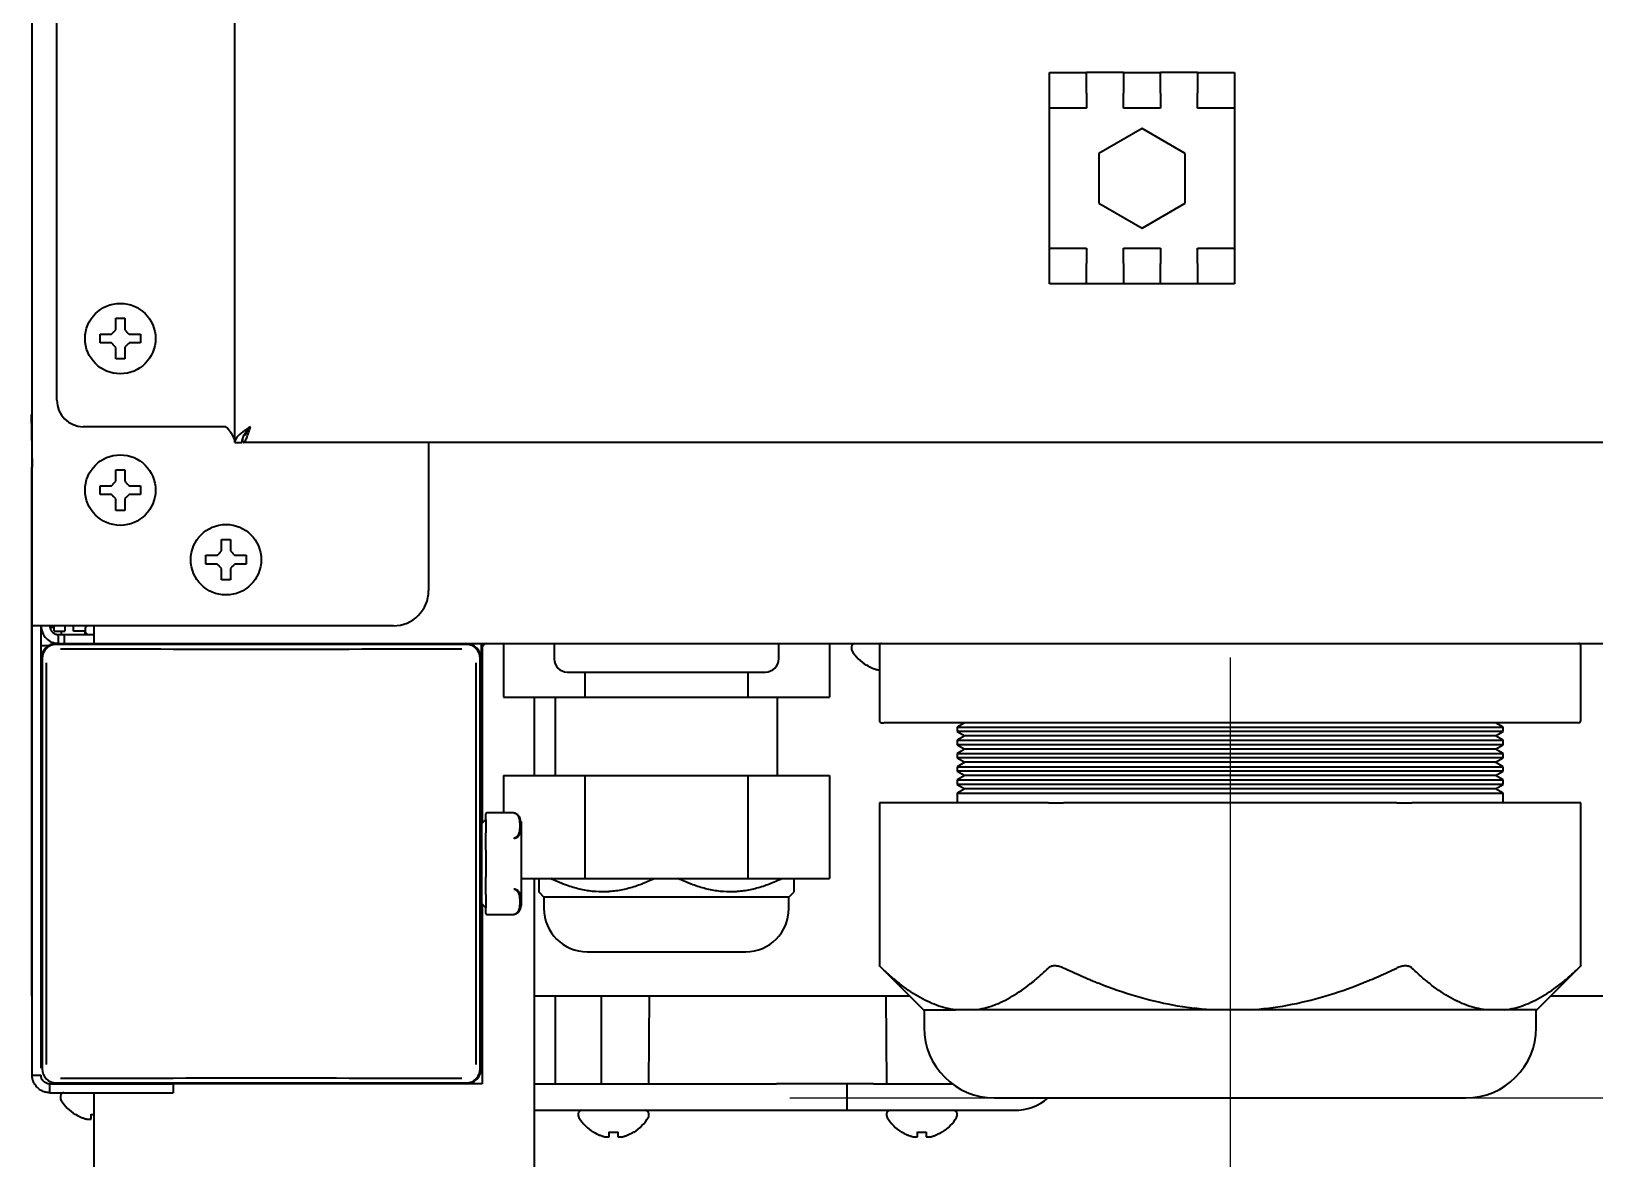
# Model space of a CAD drawing. Header units: inches. Extents: x 885 to 6823, y 710 to 5493.
# Drawn here: x 6171.7 to 6349.1, y 2296.4 to 2424.3 of the extents above; entities that cross this region are included whole.
import ezdxf

# ---------------------------------------------------------------- set-up
doc = ezdxf.new("R2010")
doc.units = ezdxf.units.IN
doc.layers.add('1', color=7, linetype='Continuous', true_color=0xffffff)

# ---------------------------------------------------------------- blocks, each defined once
blk = doc.blocks.new('A$C29D5572B')
at = {"color": 1}
for p, q in [((0, 50), (0, -50)), ((-50, 0), (50, 0))]:
    blk.add_line(p, q, dxfattribs=at)
blk = doc.blocks.new('A$C0F8E2EAE')
blk.add_blockref('A$C29D5572B', (0, 0))

msp = doc.modelspace()

# ---------------------------------------------------------------- linework, layer by layer
at = {"layer": '1', "color": 7, "linetype": 'Continuous', "lineweight": 35}
for p, q in [((6171.76, 2356.86), (6171.76, 4008.38)), ((6171.76, 2356.86), (6171.76, 4008.38)), ((6194.76, 2377.66), (6194.76, 2695.45)), ((6174.56, 2382.46), (6174.56, 2691.16)), ((6287.26, 2415.6), (6287.26, 2419.66)), ((6287.26, 2419.66), (6291.46, 2419.66)), ((6295.66, 2419.66), (6291.46, 2419.66)), ((6291.46, 2417.32), (6291.46, 2419.66)), ((6295.66, 2419.66), (6299.86, 2419.66)), ((6295.66, 2419.66), (6295.66, 2417.32)), ((6304.06, 2419.66), (6299.86, 2419.66)), ((6299.86, 2417.32), (6299.86, 2419.66)), ((6304.06, 2419.66), (6308.26, 2419.66)), ((6304.06, 2419.66), (6304.06, 2417.32)), ((6308.26, 2419.66), (6308.26, 2415.6)), ((6291.46, 2417.32), (6291.46, 2415.6)), ((6295.66, 2415.6), (6295.66, 2417.32)), ((6299.86, 2417.32), (6299.86, 2415.6)), ((6304.06, 2415.6), (6304.06, 2417.32)), ((6287.26, 2414.16), (6287.26, 2415.6)), ((6291.46, 2415.6), (6287.26, 2415.6)), ((6287.26, 2401.16), (6287.26, 2414.16)), ((6299.86, 2415.6), (6295.66, 2415.6)), ((6308.26, 2415.6), (6304.06, 2415.6)), ((6308.26, 2415.6), (6308.26, 2414.16)), ((6308.26, 2414.16), (6308.26, 2401.16)), ((6297.76, 2413.31), (6292.87, 2410.48)), ((6302.65, 2410.48), (6297.76, 2413.31)), ((6292.87, 2410.48), (6292.87, 2404.83)), ((6302.65, 2404.83), (6302.65, 2410.48)), ((6292.87, 2404.83), (6297.76, 2402.01)), ((6297.76, 2402.01), (6302.65, 2404.83)), ((6287.26, 2399.71), (6287.26, 2401.16)), ((6308.26, 2401.16), (6308.26, 2399.71)), ((6287.26, 2395.66), (6287.26, 2399.71)), ((6287.26, 2399.71), (6291.46, 2399.71)), ((6291.46, 2399.71), (6291.46, 2397.99)), ((6291.46, 2395.66), (6291.46, 2397.99)), ((6295.66, 2397.99), (6295.66, 2399.71)), ((6295.66, 2399.71), (6299.86, 2399.71)), ((6295.66, 2397.99), (6295.66, 2395.66)), ((6299.86, 2399.71), (6299.86, 2397.99)), ((6299.86, 2395.66), (6299.86, 2397.99)), ((6304.06, 2399.71), (6308.26, 2399.71)), ((6304.06, 2397.99), (6304.06, 2399.71)), ((6304.06, 2397.99), (6304.06, 2395.66)), ((6308.26, 2399.71), (6308.26, 2395.66)), ((6291.46, 2395.66), (6287.26, 2395.66)), ((6295.66, 2395.66), (6291.46, 2395.66)), ((6299.86, 2395.66), (6295.66, 2395.66)), ((6304.06, 2395.66), (6299.86, 2395.66)), ((6308.26, 2395.66), (6304.06, 2395.66)), ((6179.46, 2389.46), (6179.46, 2389.96)), ((6179.46, 2388.96), (6179.46, 2389.46)), ((6184.06, 2389.96), (6184.06, 2389.46)), ((6184.06, 2389.46), (6184.06, 2388.96)), ((6171.76, 2380.86), (6171.65, 2380.86)), ((6171.65, 2380.86), (6171.76, 2374.86)), ((6193.76, 2379.46), (6177.56, 2379.46)), ((6194.76, 2377.66), (6195.56, 2377.66)), ((6195.66, 2377.66), (6195.66, 2378.16)), ((6797.86, 2377.66), (6195.66, 2377.66)), ((6216.76, 2377.66), (6216.76, 2360.86)), ((6216.76, 2377.66), (6216.76, 2360.86)), ((6171.72, 2374.86), (6171.76, 2374.86)), ((6171.72, 2372.86), (6171.72, 2374.86)), ((6171.72, 2316.86), (6171.72, 2372.86)), ((6179.46, 2372.26), (6179.46, 2372.76)), ((6179.46, 2371.76), (6179.46, 2372.26)), ((6184.06, 2372.76), (6184.06, 2372.26)), ((6184.06, 2372.26), (6184.06, 2371.76)), ((6191.46, 2364.36), (6191.46, 2364.86)), ((6191.46, 2363.86), (6191.46, 2364.36)), ((6196.06, 2364.86), (6196.06, 2364.36)), ((6196.06, 2364.36), (6196.06, 2363.86)), ((6173.76, 2356.86), (6171.76, 2356.86)), ((6171.76, 2305.86), (6171.76, 2356.86)), ((6173.76, 2356.86), (6171.76, 2356.86)), ((6171.76, 2305.86), (6171.76, 2356.86)), ((6172.76, 2306.66), (6172.76, 2356.86)), ((6172.76, 2306.66), (6172.76, 2356.86)), ((6172.76, 2356.69), (6172.79, 2356.69)), ((6212.76, 2356.86), (6173.76, 2356.86)), ((6212.76, 2356.86), (6173.76, 2356.86)), ((6173.84, 2356.69), (6174.26, 2356.69)), ((6174.26, 2356.24), (6174.26, 2356.86)), ((6174.26, 2356.24), (6175.46, 2356.24)), ((6174.76, 2355.86), (6175.42, 2355.86)), ((6174.76, 2354.86), (6174.76, 2355.86)), ((6175.06, 2356.24), (6175.06, 2355.86)), ((6175.42, 2355.86), (6178.76, 2355.86)), ((6175.42, 2354.86), (6175.42, 2355.86)), ((6175.46, 2356.86), (6175.46, 2356.24)), ((6176.46, 2356.24), (6176.46, 2356.86)), ((6177.76, 2356.24), (6176.46, 2356.24)), ((6177.76, 2356.46), (6177.76, 2356.26)), ((6177.76, 2355.86), (6177.76, 2356.24)), ((6178.76, 2356.86), (6178.76, 2354.86)), ((6172.76, 2354.62), (6173.67, 2354.62)), ((6221.03, 2354.73), (6174.48, 2354.73)), ((6174.56, 2354.86), (6174.76, 2354.86)), ((6174.76, 2354.86), (6175.42, 2354.86)), ((6175.42, 2354.86), (6178.76, 2354.86)), ((6178.76, 2354.86), (6814.76, 2354.86)), ((6222.76, 2353.06), (6222.76, 2354.86)), ((6222.86, 2354.36), (6222.86, 2334.45)), ((6225.26, 2354.86), (6225.26, 2348.76)), ((6231.01, 2354.86), (6231.01, 2353.11)), ((6256.51, 2353.11), (6256.51, 2354.86)), ((6262.26, 2354.86), (6262.26, 2348.76)), ((6264.76, 2354.46), (6264.76, 2354.26)), ((6267.94, 2354.61), (6267.94, 2346.11)), ((6347.57, 2346.11), (6347.57, 2354.61)), ((6172.76, 2306.66), (6172.76, 2353.06)), ((6172.88, 2353.13), (6172.88, 2306.58)), ((6222.63, 2306.58), (6222.63, 2353.13)), ((6222.76, 2353.06), (6222.76, 2306.66)), ((6266.46, 2352.38), (6266.46, 2352.41)), ((6267.76, 2351.86), (6267.94, 2351.84)), ((6232.51, 2351.61), (6255.01, 2351.61)), ((6234.51, 2351.61), (6234.51, 2348.76)), ((6253.01, 2351.61), (6253.01, 2348.76)), ((6225.26, 2348.76), (6234.51, 2348.76)), ((6228.76, 2348.75), (6228.76, 2339.85)), ((6231.13, 2348.76), (6231.13, 2339.86)), ((6234.51, 2348.76), (6253.01, 2348.76)), ((6253.01, 2348.76), (6262.26, 2348.76)), ((6256.38, 2339.86), (6256.38, 2348.76)), ((6268.19, 2345.86), (6268.43, 2345.86)), ((6287.33, 2345.86), (6268.43, 2345.86)), ((6277.62, 2345.86), (6276.76, 2345.36)), ((6276.76, 2345.36), (6307.76, 2345.36)), ((6276.76, 2345.36), (6276.76, 2344.86)), ((6338.76, 2344.86), (6276.76, 2344.86)), ((6276.76, 2344.86), (6277.62, 2344.36)), ((6288.85, 2345.86), (6287.33, 2345.86)), ((6326.67, 2345.86), (6288.85, 2345.86)), ((6307.76, 2345.36), (6338.76, 2345.36)), ((6328.18, 2345.86), (6326.67, 2345.86)), ((6347.09, 2345.86), (6328.18, 2345.86)), ((6338.76, 2345.36), (6337.89, 2345.86)), ((6337.89, 2344.36), (6338.76, 2344.86)), ((6338.76, 2344.86), (6338.76, 2345.36)), ((6347.32, 2345.86), (6347.09, 2345.86)), ((6277.62, 2344.36), (6276.76, 2343.86)), ((6276.76, 2343.86), (6307.76, 2343.86)), ((6276.76, 2343.86), (6276.76, 2343.36)), ((6338.76, 2343.36), (6276.76, 2343.36)), ((6276.76, 2343.36), (6277.62, 2342.86)), ((6337.89, 2344.36), (6277.62, 2344.36)), ((6307.76, 2343.86), (6338.76, 2343.86)), ((6338.76, 2343.86), (6337.89, 2344.36)), ((6337.89, 2342.86), (6338.76, 2343.36)), ((6338.76, 2343.36), (6338.76, 2343.86)), ((6277.62, 2342.86), (6276.76, 2342.36)), ((6276.76, 2342.36), (6307.76, 2342.36)), ((6276.76, 2342.36), (6276.76, 2341.86)), ((6338.76, 2341.86), (6276.76, 2341.86)), ((6276.76, 2341.86), (6277.62, 2341.36)), ((6277.62, 2341.36), (6276.76, 2340.86)), ((6337.89, 2342.86), (6277.62, 2342.86)), ((6337.89, 2341.36), (6277.62, 2341.36)), ((6307.76, 2342.36), (6338.76, 2342.36)), ((6338.76, 2342.36), (6337.89, 2342.86)), ((6337.89, 2341.36), (6338.76, 2341.86)), ((6338.76, 2340.86), (6337.89, 2341.36)), ((6338.76, 2341.86), (6338.76, 2342.36)), ((6225.26, 2339.86), (6225.26, 2335.61)), ((6225.26, 2339.86), (6234.51, 2339.86)), ((6234.51, 2339.86), (6234.51, 2328.16)), ((6234.51, 2339.86), (6253.01, 2339.86)), ((6253.01, 2339.86), (6253.01, 2328.16)), ((6253.01, 2339.86), (6262.26, 2339.86)), ((6262.26, 2339.86), (6262.26, 2328.16)), ((6276.76, 2340.86), (6307.76, 2340.86)), ((6276.76, 2340.86), (6276.76, 2340.36)), ((6338.76, 2340.36), (6276.76, 2340.36)), ((6276.76, 2340.36), (6277.62, 2339.86)), ((6277.62, 2339.86), (6276.76, 2339.36)), ((6337.89, 2339.86), (6277.62, 2339.86)), ((6307.76, 2340.86), (6338.76, 2340.86)), ((6337.89, 2339.86), (6338.76, 2340.36)), ((6338.76, 2339.36), (6337.89, 2339.86)), ((6338.76, 2340.36), (6338.76, 2340.86)), ((6276.76, 2339.36), (6307.76, 2339.36)), ((6276.76, 2339.36), (6276.76, 2338.86)), ((6338.76, 2338.86), (6276.76, 2338.86)), ((6276.76, 2338.86), (6277.62, 2338.36)), ((6277.62, 2338.36), (6276.76, 2337.86)), ((6276.76, 2337.86), (6307.76, 2337.86)), ((6276.76, 2337.86), (6276.76, 2336.76)), ((6337.89, 2338.36), (6277.62, 2338.36)), ((6307.76, 2339.36), (6338.76, 2339.36)), ((6307.76, 2337.86), (6338.76, 2337.86)), ((6337.89, 2338.36), (6338.76, 2338.86)), ((6338.76, 2337.86), (6337.89, 2338.36)), ((6338.76, 2338.86), (6338.76, 2339.36)), ((6338.76, 2336.76), (6338.76, 2337.86)), ((6268.21, 2336.76), (6267.94, 2336.76)), ((6267.94, 2336.76), (6267.94, 2318.25)), ((6287.12, 2336.76), (6268.21, 2336.76)), ((6287.12, 2336.76), (6288.85, 2336.76)), ((6326.67, 2336.76), (6288.85, 2336.76)), ((6326.67, 2336.76), (6328.4, 2336.76)), ((6347.31, 2336.76), (6328.4, 2336.76)), ((6347.57, 2336.76), (6347.31, 2336.76)), ((6347.57, 2318.25), (6347.57, 2336.76)), ((6222.76, 2334.36), (6223.26, 2334.86)), ((6223.26, 2334.86), (6223.26, 2335.51)), ((6223.26, 2334.86), (6223.26, 2334.5)), ((6223.26, 2334.5), (6223.26, 2333.34)), ((6226.42, 2335.61), (6223.36, 2335.61)), ((6226.6, 2335.57), (6226.45, 2335.61)), ((6227.26, 2334.63), (6227.26, 2325.08)), ((6223.26, 2332.68), (6223.26, 2333.34)), ((6223.26, 2331.37), (6223.26, 2332.68)), ((6223.26, 2331.37), (6223.26, 2330.21)), ((6223.26, 2330.21), (6223.26, 2329.5)), ((6223.26, 2329.5), (6223.26, 2328.34)), ((6223.26, 2327.03), (6223.26, 2328.34)), ((6223.26, 2326.37), (6223.26, 2327.03)), ((6227.26, 2328.16), (6234.51, 2328.16)), ((6228.76, 2328.15), (6228.76, 2224.36)), ((6234.51, 2328.16), (6253.01, 2328.16)), ((6253.01, 2328.16), (6262.26, 2328.16)), ((6223.26, 2324.86), (6222.76, 2325.36)), ((6222.86, 2325.26), (6222.86, 2304.86)), ((6223.26, 2326.37), (6223.26, 2325.21)), ((6223.26, 2325.21), (6223.26, 2324.86)), ((6229.26, 2326.66), (6229.86, 2326.06)), ((6257.66, 2326.06), (6229.86, 2326.06)), ((6229.86, 2326.06), (6229.86, 2324.76)), ((6257.66, 2326.06), (6258.26, 2326.66)), ((6257.66, 2324.76), (6257.66, 2326.06)), ((6223.26, 2324.2), (6223.26, 2324.86)), ((6223.36, 2324.1), (6226.42, 2324.1)), ((6234.76, 2319.86), (6252.76, 2319.86)), ((6267.94, 2318.26), (6272.94, 2313.26)), ((6342.57, 2313.26), (6347.57, 2318.26)), ((6171.72, 2314.86), (6171.72, 2316.86)), ((6171.76, 2314.86), (6171.72, 2314.86)), ((6222.76, 2314.86), (6222.86, 2314.86)), ((6228.76, 2314.86), (6271.34, 2314.86)), ((6231.13, 2314.86), (6231.13, 2304.86)), ((6236.38, 2304.86), (6236.38, 2314.86)), ((6241.76, 2304.86), (6241.85, 2314.86)), ((6268.67, 2314.86), (6268.76, 2304.86)), ((6344.18, 2314.86), (6469.62, 2314.86)), ((6272.94, 2313.26), (6276.59, 2313.26)), ((6273.01, 2313.26), (6273.01, 2311.26)), ((6277.66, 2313.26), (6276.59, 2313.26)), ((6278.74, 2313.26), (6277.66, 2313.26)), ((6305.61, 2313.26), (6278.74, 2313.26)), ((6307.76, 2313.26), (6305.61, 2313.26)), ((6309.91, 2313.26), (6307.76, 2313.26)), ((6336.78, 2313.26), (6309.91, 2313.26)), ((6337.85, 2313.26), (6336.78, 2313.26)), ((6338.93, 2313.26), (6337.85, 2313.26)), ((6342.57, 2313.26), (6338.93, 2313.26)), ((6342.51, 2311.26), (6342.51, 2313.26)), ((6171.76, 2305.86), (6172.76, 2305.86)), ((6171.76, 2305.86), (6172.76, 2305.86)), ((6173.76, 2303.86), (6173.76, 2304.86)), ((6173.76, 2304.86), (6187.61, 2304.86)), ((6173.76, 2303.86), (6173.76, 2304.86)), ((6173.76, 2304.86), (6187.61, 2304.86)), ((6174.48, 2304.98), (6221.03, 2304.98)), ((6220.96, 2304.86), (6174.56, 2304.86)), ((6177.2, 2304.86), (6177.2, 2304.86)), ((6187.76, 2304.86), (6187.61, 2304.86)), ((6187.76, 2304.86), (6187.61, 2304.86)), ((6187.76, 2304.86), (6187.76, 2303.86)), ((6187.76, 2304.86), (6187.76, 2303.86)), ((6222.86, 2304.86), (6220.96, 2304.86)), ((6228.76, 2304.86), (6256.26, 2304.86)), ((6264.26, 2304.86), (6256.26, 2304.86)), ((6267.26, 2304.86), (6264.26, 2304.86)), ((6264.26, 2304.86), (6264.26, 2301.86)), ((6267.26, 2304.86), (6276.21, 2304.86)), ((6173.76, 2303.86), (6187.61, 2303.86)), ((6173.76, 2303.86), (6187.61, 2303.86)), ((6174.96, 2303.46), (6174.96, 2303.26)), ((6178.76, 2303.86), (6178.76, 2224.36)), ((6187.61, 2303.86), (6187.76, 2303.86)), ((6187.61, 2303.86), (6187.76, 2303.86)), ((6281.01, 2303.26), (6307.76, 2303.26)), ((6307.76, 2303.26), (6334.51, 2303.26)), ((6176.66, 2301.38), (6176.66, 2301.41)), ((6228.76, 2301.86), (6256.26, 2301.86)), ((6233.76, 2301.46), (6233.76, 2301.26)), ((6241.76, 2301.26), (6241.76, 2301.46)), ((6256.26, 2301.86), (6264.26, 2301.86)), ((6264.26, 2301.86), (6267.26, 2301.86)), ((6267.26, 2301.86), (6283.26, 2301.86)), ((6268.76, 2301.46), (6268.76, 2301.26)), ((6276.76, 2301.26), (6276.76, 2301.46)), ((6235.46, 2299.38), (6235.46, 2299.41)), ((6240.06, 2299.41), (6240.06, 2299.38)), ((6270.46, 2299.38), (6270.46, 2299.41)), ((6275.06, 2299.41), (6275.06, 2299.38))]:
    msp.add_line(p, q, dxfattribs=at)
for centre in [(6181.76, 2389.46), (6181.76, 2372.26), (6193.76, 2364.36)]:
    msp.add_circle(centre, 4, dxfattribs=at)
for centre, radius, start, end in [((6177.56, 2382.46), 3, 180, 270), ((6212.76, 2360.86), 4, 270, 0), ((6212.76, 2360.86), 4, 270, 0), ((6178.16, 2356.46), 0.4, 149.6988, 180), ((6178.16, 2356.26), 0.4, 180, 270), ((6181.96, 2354.24), 4.8, 146.9189, 149.6988), ((6174.56, 2353.06), 1.8, 90, 180), ((6220.96, 2353.06), 1.8, 0, 90), ((6223.36, 2354.36), 0.5, 90, 180), ((6265.16, 2354.46), 0.4, 90, 180), ((6265.16, 2354.26), 0.4, 180, 210.3012), ((6268.96, 2356.48), 4.8, 210.3012, 238.6273), ((6268.19, 2354.61), 0.25, 90, 180), ((6347.32, 2354.61), 0.25, 0, 90), ((6232.51, 2353.11), 1.5, 180, 270), ((6255.01, 2353.11), 1.5, 270, 0), ((6268.19, 2346.11), 0.25, 180, 270), ((6347.32, 2346.11), 0.25, 270, 0), ((6223.36, 2335.51), 0.1, 90, 180), ((6226.42, 2335.51), 0.1, 79.3614, 90), ((6223.36, 2324.2), 0.1, 180, 270), ((6226.42, 2324.2), 0.1, 270, 280.6386), ((6226.26, 2325.08), 1, 280.7805, 0), ((6234.76, 2324.76), 4.9, 180, 270), ((6252.76, 2324.76), 4.9, 270, 0), ((6281.01, 2311.26), 8, 180, 270), ((6334.51, 2311.26), 8, 270, 0), ((6220.96, 2306.66), 1.8, 270, 0), ((6174.56, 2306.66), 1.8, 247.043, 270), ((6175.36, 2303.46), 0.4, 90, 180), ((6175.36, 2303.26), 0.4, 180, 210.3012), ((6179.16, 2305.48), 4.8, 210.3012, 238.6273), ((6283.26, 2307.86), 6, 270, 309.9459), ((6234.16, 2301.46), 0.4, 90, 180), ((6234.16, 2301.26), 0.4, 180, 210.3012), ((6237.96, 2303.48), 4.8, 210.3012, 238.6273), ((6237.56, 2303.48), 4.8, 301.3727, 329.6988), ((6241.36, 2301.46), 0.4, 0, 90), ((6241.36, 2301.26), 0.4, 329.6988, 0), ((6269.16, 2301.46), 0.4, 90, 180), ((6269.16, 2301.26), 0.4, 180, 210.3012), ((6272.96, 2303.48), 4.8, 210.3012, 238.6273), ((6272.56, 2303.48), 4.8, 301.3727, 329.6988), ((6276.36, 2301.46), 0.4, 0, 90), ((6276.36, 2301.26), 0.4, 329.6988, 0)]:
    msp.add_arc(centre, radius, start, end, dxfattribs=at)
for centre, major_axis, ratio, start_param, end_param in [((6174.48, 2353.13), (-1.13, 1.13), 0.999695, 5.497939, 7.068431), ((6197.76, 2357.6), (-193.8, 0), 0.017452, 1.452938, 1.688654), ((6221.03, 2353.13), (1.13, 1.13), 0.999695, 5.497939, 7.068431), ((6170.01, 2329.86), (0, 193.8), 0.017452, 4.594531, 4.830247), ((6225.5, 2329.86), (0, -193.8), 0.017452, 4.594531, 4.830247), ((6174.48, 2306.58), (-1.13, -1.13), 0.999695, 5.497939, 7.068431), ((6221.03, 2306.58), (1.13, -1.13), 0.999695, 5.497939, 7.068431), ((6197.76, 2302.11), (193.8, 0), 0.017452, 1.452938, 1.688654)]:
    msp.add_ellipse(centre, major_axis=major_axis, ratio=ratio, start_param=start_param, end_param=end_param, dxfattribs=at)
for points in [[(6181.26, 2391.76), (6181.42, 2391.76), (6181.76, 2391.76), (6182.09, 2391.76), (6182.26, 2391.76)], [(6181.26, 2390.46), (6181.26, 2390.51), (6181.26, 2390.62), (6181.26, 2390.78), (6181.26, 2390.94), (6181.26, 2391.09), (6181.26, 2391.25), (6181.26, 2391.4), (6181.26, 2391.57), (6181.26, 2391.69), (6181.26, 2391.76)], [(6180.76, 2389.96), (6180.78, 2389.98), (6180.83, 2390.03), (6180.9, 2390.1), (6180.97, 2390.17), (6181.04, 2390.24), (6181.12, 2390.31), (6181.19, 2390.38), (6181.23, 2390.43), (6181.26, 2390.46)], [(6182.26, 2390.46), (6182.28, 2390.43), (6182.34, 2390.38), (6182.41, 2390.3), (6182.48, 2390.23), (6182.55, 2390.16), (6182.62, 2390.09), (6182.69, 2390.02), (6182.74, 2389.98), (6182.76, 2389.96)], [(6182.76, 2389.96), (6182.81, 2389.96), (6182.92, 2389.96), (6183.08, 2389.96), (6183.24, 2389.96), (6183.4, 2389.96), (6183.55, 2389.96), (6183.7, 2389.96), (6183.87, 2389.96), (6183.99, 2389.96), (6184.06, 2389.96)], [(6180.76, 2388.96), (6180.7, 2388.96), (6180.6, 2388.96), (6180.43, 2388.96), (6180.28, 2388.96), (6180.12, 2388.96), (6179.97, 2388.96), (6179.81, 2388.96), (6179.65, 2388.96), (6179.52, 2388.96), (6179.46, 2388.96)], [(6181.26, 2388.46), (6181.23, 2388.48), (6181.18, 2388.53), (6181.11, 2388.61), (6181.04, 2388.68), (6180.97, 2388.75), (6180.9, 2388.82), (6180.83, 2388.89), (6180.78, 2388.93), (6180.76, 2388.96)], [(6182.76, 2388.96), (6182.73, 2388.93), (6182.69, 2388.88), (6182.62, 2388.81), (6182.54, 2388.74), (6182.47, 2388.67), (6182.4, 2388.6), (6182.33, 2388.53), (6182.28, 2388.48), (6182.26, 2388.46)], [(6182.26, 2388.46), (6182.26, 2388.4), (6182.26, 2388.29), (6182.26, 2388.13), (6182.26, 2387.97), (6182.26, 2387.82), (6182.26, 2387.67), (6182.26, 2387.51), (6182.26, 2387.34), (6182.26, 2387.22), (6182.26, 2387.16)], [(6182.26, 2387.16), (6182.09, 2387.16), (6181.76, 2387.16), (6181.42, 2387.16), (6181.26, 2387.16)], [(6194.76, 2377.66), (6194.76, 2377.86), (6194.66, 2378.26), (6194.28, 2378.86), (6193.93, 2379.26), (6193.76, 2379.46)], [(6196.56, 2379.46), (6196.24, 2379.26), (6195.62, 2378.86), (6194.93, 2378.26), (6194.76, 2377.86), (6194.76, 2377.66)], [(6195.66, 2377.66), (6195.73, 2377.66), (6195.88, 2377.75), (6196.11, 2378.15), (6196.33, 2378.75), (6196.48, 2379.22), (6196.56, 2379.46)], [(6180.76, 2372.76), (6180.78, 2372.78), (6180.83, 2372.83), (6180.9, 2372.9), (6180.97, 2372.97), (6181.04, 2373.04), (6181.12, 2373.11), (6181.19, 2373.18), (6181.23, 2373.23), (6181.26, 2373.26)], [(6181.26, 2374.56), (6181.42, 2374.56), (6181.76, 2374.56), (6182.09, 2374.56), (6182.26, 2374.56)], [(6181.26, 2373.26), (6181.26, 2373.31), (6181.26, 2373.42), (6181.26, 2373.58), (6181.26, 2373.74), (6181.26, 2373.89), (6181.26, 2374.05), (6181.26, 2374.2), (6181.26, 2374.37), (6181.26, 2374.49), (6181.26, 2374.56)], [(6182.26, 2373.26), (6182.28, 2373.23), (6182.34, 2373.18), (6182.41, 2373.1), (6182.48, 2373.03), (6182.55, 2372.96), (6182.62, 2372.89), (6182.69, 2372.82), (6182.74, 2372.78), (6182.76, 2372.76)], [(6180.76, 2371.76), (6180.7, 2371.76), (6180.6, 2371.76), (6180.43, 2371.76), (6180.28, 2371.76), (6180.12, 2371.76), (6179.97, 2371.76), (6179.81, 2371.76), (6179.65, 2371.76), (6179.52, 2371.76), (6179.46, 2371.76)], [(6181.26, 2371.26), (6181.23, 2371.28), (6181.18, 2371.33), (6181.11, 2371.41), (6181.04, 2371.48), (6180.97, 2371.55), (6180.9, 2371.62), (6180.83, 2371.69), (6180.78, 2371.73), (6180.76, 2371.76)], [(6182.76, 2371.76), (6182.73, 2371.73), (6182.69, 2371.68), (6182.62, 2371.61), (6182.54, 2371.54), (6182.47, 2371.47), (6182.4, 2371.4), (6182.33, 2371.33), (6182.28, 2371.28), (6182.26, 2371.26)], [(6182.76, 2372.76), (6182.81, 2372.76), (6182.92, 2372.76), (6183.08, 2372.76), (6183.24, 2372.76), (6183.4, 2372.76), (6183.55, 2372.76), (6183.7, 2372.76), (6183.87, 2372.76), (6183.99, 2372.76), (6184.06, 2372.76)], [(6182.26, 2369.96), (6182.09, 2369.96), (6181.76, 2369.96), (6181.42, 2369.96), (6181.26, 2369.96)], [(6182.26, 2371.26), (6182.26, 2371.2), (6182.26, 2371.09), (6182.26, 2370.93), (6182.26, 2370.77), (6182.26, 2370.62), (6182.26, 2370.47), (6182.26, 2370.31), (6182.26, 2370.14), (6182.26, 2370.02), (6182.26, 2369.96)], [(6193.26, 2366.66), (6193.42, 2366.66), (6193.76, 2366.66), (6194.09, 2366.66), (6194.26, 2366.66)], [(6193.26, 2365.36), (6193.26, 2365.41), (6193.26, 2365.52), (6193.26, 2365.68), (6193.26, 2365.84), (6193.26, 2365.99), (6193.26, 2366.15), (6193.26, 2366.3), (6193.26, 2366.47), (6193.26, 2366.59), (6193.26, 2366.66)], [(6192.76, 2364.86), (6192.78, 2364.88), (6192.83, 2364.93), (6192.9, 2365), (6192.97, 2365.07), (6193.04, 2365.14), (6193.12, 2365.21), (6193.19, 2365.28), (6193.23, 2365.33), (6193.26, 2365.36)], [(6194.26, 2365.36), (6194.28, 2365.33), (6194.34, 2365.28), (6194.41, 2365.2), (6194.48, 2365.13), (6194.55, 2365.06), (6194.62, 2364.99), (6194.69, 2364.92), (6194.74, 2364.88), (6194.76, 2364.86)], [(6194.76, 2364.86), (6194.81, 2364.86), (6194.92, 2364.86), (6195.08, 2364.86), (6195.24, 2364.86), (6195.4, 2364.86), (6195.55, 2364.86), (6195.7, 2364.86), (6195.87, 2364.86), (6195.99, 2364.86), (6196.06, 2364.86)], [(6192.76, 2363.86), (6192.7, 2363.86), (6192.6, 2363.86), (6192.43, 2363.86), (6192.28, 2363.86), (6192.12, 2363.86), (6191.97, 2363.86), (6191.81, 2363.86), (6191.65, 2363.86), (6191.52, 2363.86), (6191.46, 2363.86)], [(6193.26, 2363.36), (6193.23, 2363.38), (6193.18, 2363.43), (6193.11, 2363.51), (6193.04, 2363.58), (6192.97, 2363.65), (6192.9, 2363.72), (6192.83, 2363.79), (6192.78, 2363.83), (6192.76, 2363.86)], [(6194.76, 2363.86), (6194.73, 2363.83), (6194.69, 2363.78), (6194.62, 2363.71), (6194.54, 2363.64), (6194.47, 2363.57), (6194.4, 2363.5), (6194.33, 2363.43), (6194.28, 2363.38), (6194.26, 2363.36)], [(6194.26, 2363.36), (6194.26, 2363.3), (6194.26, 2363.19), (6194.26, 2363.03), (6194.26, 2362.87), (6194.26, 2362.72), (6194.26, 2362.57), (6194.26, 2362.41), (6194.26, 2362.24), (6194.26, 2362.12), (6194.26, 2362.06)], [(6194.26, 2362.06), (6194.09, 2362.06), (6193.76, 2362.06), (6193.42, 2362.06), (6193.26, 2362.06)], [(6172.76, 2356.86), (6172.76, 2356.59), (6172.86, 2356.07), (6173.31, 2355.4), (6173.97, 2354.96), (6174.5, 2354.86), (6174.76, 2354.86)], [(6173.76, 2356.86), (6173.76, 2356.81), (6173.76, 2356.71), (6173.8, 2356.57), (6173.85, 2356.44), (6173.91, 2356.31), (6174, 2356.2), (6174.1, 2356.1), (6174.22, 2356.01), (6174.34, 2355.94), (6174.48, 2355.89), (6174.62, 2355.86), (6174.71, 2355.86), (6174.76, 2355.86)], [(6173.76, 2303.86), (6173.68, 2303.86), (6173.53, 2303.86), (6173.31, 2303.9), (6173.1, 2303.96), (6172.89, 2304.05), (6172.69, 2304.16), (6172.51, 2304.29), (6172.34, 2304.44), (6172.19, 2304.61), (6172.06, 2304.79), (6171.95, 2304.99), (6171.87, 2305.19), (6171.8, 2305.41), (6171.77, 2305.63), (6171.76, 2305.78), (6171.76, 2305.86)], [(6173.76, 2303.86), (6173.68, 2303.86), (6173.53, 2303.86), (6173.31, 2303.9), (6173.1, 2303.96), (6172.89, 2304.05), (6172.69, 2304.16), (6172.51, 2304.29), (6172.34, 2304.44), (6172.19, 2304.61), (6172.06, 2304.79), (6171.95, 2304.99), (6171.87, 2305.19), (6171.8, 2305.41), (6171.77, 2305.63), (6171.76, 2305.78), (6171.76, 2305.86)], [(6173.76, 2304.86), (6173.71, 2304.86), (6173.6, 2304.86), (6173.45, 2304.9), (6173.3, 2304.96), (6173.17, 2305.04), (6173.05, 2305.15), (6172.95, 2305.27), (6172.86, 2305.4), (6172.8, 2305.55), (6172.77, 2305.7), (6172.76, 2305.8), (6172.76, 2305.86)], [(6173.76, 2304.86), (6173.71, 2304.86), (6173.6, 2304.86), (6173.45, 2304.9), (6173.3, 2304.96), (6173.17, 2305.04), (6173.05, 2305.15), (6172.95, 2305.27), (6172.86, 2305.4), (6172.8, 2305.55), (6172.77, 2305.7), (6172.76, 2305.8), (6172.76, 2305.86)], [(6177.96, 2300.86), (6177.98, 2300.86), (6178.03, 2300.85), (6178.1, 2300.85), (6178.17, 2300.84), (6178.24, 2300.84), (6178.32, 2300.85), (6178.39, 2300.85), (6178.43, 2300.86), (6178.46, 2300.86)], [(6178.46, 2301.41), (6178.56, 2301.4), (6178.66, 2301.39), (6178.76, 2301.38)], [(6178.46, 2300.86), (6178.46, 2300.87), (6178.46, 2300.9), (6178.46, 2300.95), (6178.46, 2301.01), (6178.46, 2301.07), (6178.46, 2301.14), (6178.46, 2301.21), (6178.46, 2301.3), (6178.46, 2301.37), (6178.46, 2301.41)], [(6236.76, 2298.86), (6236.78, 2298.86), (6236.83, 2298.85), (6236.9, 2298.85), (6236.97, 2298.84), (6237.04, 2298.84), (6237.12, 2298.85), (6237.19, 2298.85), (6237.23, 2298.86), (6237.26, 2298.86)], [(6237.26, 2299.41), (6237.42, 2299.39), (6237.76, 2299.37), (6238.09, 2299.39), (6238.26, 2299.41)], [(6237.26, 2298.86), (6237.26, 2298.87), (6237.26, 2298.9), (6237.26, 2298.95), (6237.26, 2299.01), (6237.26, 2299.07), (6237.26, 2299.14), (6237.26, 2299.21), (6237.26, 2299.3), (6237.26, 2299.37), (6237.26, 2299.41)], [(6238.26, 2298.86), (6238.28, 2298.86), (6238.34, 2298.85), (6238.41, 2298.85), (6238.48, 2298.84), (6238.55, 2298.84), (6238.62, 2298.85), (6238.69, 2298.85), (6238.74, 2298.86), (6238.76, 2298.86)], [(6238.76, 2298.86), (6238.81, 2298.87), (6238.92, 2298.9), (6239.08, 2298.95), (6239.24, 2299.01), (6239.4, 2299.07), (6239.55, 2299.14), (6239.7, 2299.21), (6239.87, 2299.3), (6239.99, 2299.37), (6240.06, 2299.41)], [(6271.76, 2298.86), (6271.78, 2298.86), (6271.83, 2298.85), (6271.9, 2298.85), (6271.97, 2298.84), (6272.04, 2298.84), (6272.12, 2298.85), (6272.19, 2298.85), (6272.23, 2298.86), (6272.26, 2298.86)], [(6272.26, 2299.41), (6272.42, 2299.39), (6272.76, 2299.37), (6273.09, 2299.39), (6273.26, 2299.41)], [(6272.26, 2298.86), (6272.26, 2298.87), (6272.26, 2298.9), (6272.26, 2298.95), (6272.26, 2299.01), (6272.26, 2299.07), (6272.26, 2299.14), (6272.26, 2299.21), (6272.26, 2299.3), (6272.26, 2299.37), (6272.26, 2299.41)], [(6273.26, 2298.86), (6273.28, 2298.86), (6273.34, 2298.85), (6273.41, 2298.85), (6273.48, 2298.84), (6273.55, 2298.84), (6273.62, 2298.85), (6273.69, 2298.85), (6273.74, 2298.86), (6273.76, 2298.86)], [(6273.76, 2298.86), (6273.81, 2298.87), (6273.92, 2298.9), (6274.08, 2298.95), (6274.24, 2299.01), (6274.4, 2299.07), (6274.55, 2299.14), (6274.7, 2299.21), (6274.87, 2299.3), (6274.99, 2299.37), (6275.06, 2299.41)]]:
    msp.add_open_spline(points, degree=3, dxfattribs=at)
for points, knots in [([(6182.26, 2391.76), (6182.26, 2391.55), (6182.26, 2391.34), (6182.26, 2391.02), (6182.26, 2390.91), (6182.26, 2390.68), (6182.26, 2390.57), (6182.26, 2390.46)], [0, 0, 0, 0, 0.5, 0.5, 0.75, 0.75, 1, 1, 1, 1]), ([(6179.46, 2389.96), (6179.66, 2389.96), (6179.87, 2389.96), (6180.2, 2389.96), (6180.31, 2389.96), (6180.53, 2389.96), (6180.64, 2389.96), (6180.76, 2389.96)], [0, 0, 0, 0, 0.5, 0.5, 0.75, 0.75, 1, 1, 1, 1]), ([(6181.26, 2387.16), (6181.26, 2387.36), (6181.26, 2387.57), (6181.26, 2387.89), (6181.26, 2388), (6181.26, 2388.23), (6181.26, 2388.34), (6181.26, 2388.46)], [0, 0, 0, 0, 0.5, 0.5, 0.75, 0.75, 1, 1, 1, 1]), ([(6184.06, 2388.96), (6183.86, 2388.96), (6183.65, 2388.96), (6183.32, 2388.96), (6183.21, 2388.96), (6182.99, 2388.96), (6182.87, 2388.96), (6182.76, 2388.96)], [0, 0, 0, 0, 0.5, 0.5, 0.75, 0.75, 1, 1, 1, 1]), ([(6196.56, 2379.46), (6196.49, 2379.38), (6196.43, 2379.31), (6196.3, 2379.16), (6196.24, 2379.08), (6196.12, 2378.93), (6196.06, 2378.86), (6195.95, 2378.71), (6195.9, 2378.63), (6195.8, 2378.48), (6195.76, 2378.41), (6195.69, 2378.26), (6195.66, 2378.18), (6195.61, 2378.03), (6195.59, 2377.96), (6195.56, 2377.81), (6195.56, 2377.73), (6195.56, 2377.66)], [0, 0, 0, 0, 0.125, 0.125, 0.25, 0.25, 0.375, 0.375, 0.5, 0.5, 0.625, 0.625, 0.75, 0.75, 0.875, 0.875, 1, 1, 1, 1]), ([(6195.66, 2378.46), (6195.7, 2378.46), (6195.73, 2378.46), (6195.81, 2378.49), (6195.85, 2378.51), (6195.92, 2378.56), (6195.96, 2378.59), (6196.03, 2378.66), (6196.07, 2378.7), (6196.15, 2378.79), (6196.18, 2378.85), (6196.26, 2378.95), (6196.3, 2379.01), (6196.37, 2379.13), (6196.41, 2379.2), (6196.48, 2379.32), (6196.52, 2379.39), (6196.56, 2379.46)], [0, 0, 0, 0, 0.125, 0.125, 0.25, 0.25, 0.375, 0.375, 0.5, 0.5, 0.625, 0.625, 0.75, 0.75, 0.875, 0.875, 1, 1, 1, 1]), ([(6182.26, 2374.56), (6182.26, 2374.35), (6182.26, 2374.14), (6182.26, 2373.82), (6182.26, 2373.71), (6182.26, 2373.48), (6182.26, 2373.37), (6182.26, 2373.26)], [0, 0, 0, 0, 0.5, 0.5, 0.75, 0.75, 1, 1, 1, 1]), ([(6179.46, 2372.76), (6179.66, 2372.76), (6179.87, 2372.76), (6180.2, 2372.76), (6180.31, 2372.76), (6180.53, 2372.76), (6180.64, 2372.76), (6180.76, 2372.76)], [0, 0, 0, 0, 0.5, 0.5, 0.75, 0.75, 1, 1, 1, 1]), ([(6184.06, 2371.76), (6183.86, 2371.76), (6183.65, 2371.76), (6183.32, 2371.76), (6183.21, 2371.76), (6182.99, 2371.76), (6182.87, 2371.76), (6182.76, 2371.76)], [0, 0, 0, 0, 0.5, 0.5, 0.75, 0.75, 1, 1, 1, 1]), ([(6181.26, 2369.96), (6181.26, 2370.16), (6181.26, 2370.37), (6181.26, 2370.69), (6181.26, 2370.8), (6181.26, 2371.03), (6181.26, 2371.14), (6181.26, 2371.26)], [0, 0, 0, 0, 0.5, 0.5, 0.75, 0.75, 1, 1, 1, 1]), ([(6194.26, 2366.66), (6194.26, 2366.45), (6194.26, 2366.24), (6194.26, 2365.92), (6194.26, 2365.81), (6194.26, 2365.58), (6194.26, 2365.47), (6194.26, 2365.36)], [0, 0, 0, 0, 0.5, 0.5, 0.75, 0.75, 1, 1, 1, 1]), ([(6191.46, 2364.86), (6191.66, 2364.86), (6191.87, 2364.86), (6192.2, 2364.86), (6192.31, 2364.86), (6192.53, 2364.86), (6192.64, 2364.86), (6192.76, 2364.86)], [0, 0, 0, 0, 0.5, 0.5, 0.75, 0.75, 1, 1, 1, 1]), ([(6193.26, 2362.06), (6193.26, 2362.26), (6193.26, 2362.47), (6193.26, 2362.79), (6193.26, 2362.9), (6193.26, 2363.13), (6193.26, 2363.24), (6193.26, 2363.36)], [0, 0, 0, 0, 0.5, 0.5, 0.75, 0.75, 1, 1, 1, 1]), ([(6196.06, 2363.86), (6195.86, 2363.86), (6195.65, 2363.86), (6195.32, 2363.86), (6195.21, 2363.86), (6194.99, 2363.86), (6194.87, 2363.86), (6194.76, 2363.86)], [0, 0, 0, 0, 0.5, 0.5, 0.75, 0.75, 1, 1, 1, 1]), ([(6266.46, 2352.41), (6266.66, 2352.29), (6266.87, 2352.18), (6267.2, 2352.04), (6267.31, 2352), (6267.53, 2351.92), (6267.64, 2351.89), (6267.76, 2351.86)], [0, 0, 0, 0, 0.5, 0.5, 0.75, 0.75, 1, 1, 1, 1]), ([(6226.42, 2332.77), (6226.45, 2332.78), (6226.48, 2332.78), (6226.53, 2332.8), (6226.54, 2332.8), (6226.57, 2332.81), (6226.58, 2332.81), (6226.62, 2332.83), (6226.64, 2332.84), (6226.68, 2332.86), (6226.7, 2332.88), (6226.76, 2332.91), (6226.8, 2332.94), (6226.86, 2333), (6226.88, 2333.03), (6226.92, 2333.07), (6226.93, 2333.09), (6226.95, 2333.12), (6226.96, 2333.13), (6226.99, 2333.18), (6227.01, 2333.21), (6227.05, 2333.3), (6227.07, 2333.36), (6227.09, 2333.46), (6227.1, 2333.49), (6227.11, 2333.55), (6227.12, 2333.58), (6227.13, 2333.68), (6227.13, 2333.74), (6227.14, 2333.87), (6227.15, 2334), (6227.15, 2334.19), (6227.15, 2334.31), (6227.15, 2334.44), (6227.14, 2334.5), (6227.13, 2334.63), (6227.13, 2334.69), (6227.12, 2334.79), (6227.11, 2334.82), (6227.1, 2334.88), (6227.09, 2334.92), (6227.07, 2335.01), (6227.05, 2335.07), (6227.01, 2335.16), (6226.99, 2335.2), (6226.95, 2335.26), (6226.93, 2335.29), (6226.9, 2335.33), (6226.88, 2335.35), (6226.86, 2335.37), (6226.84, 2335.39), (6226.8, 2335.43), (6226.76, 2335.46), (6226.7, 2335.5), (6226.68, 2335.51), (6226.64, 2335.53), (6226.61, 2335.54), (6226.58, 2335.56), (6226.56, 2335.56), (6226.54, 2335.57), (6226.52, 2335.58), (6226.48, 2335.59), (6226.45, 2335.59), (6226.42, 2335.6)], [0, 0, 0, 0, 0.015625, 0.015625, 0.023437, 0.023437, 0.03125, 0.03125, 0.046875, 0.046875, 0.0625, 0.0625, 0.09375, 0.09375, 0.125, 0.125, 0.140625, 0.140625, 0.15625, 0.15625, 0.1875, 0.1875, 0.25, 0.25, 0.28125, 0.28125, 0.3125, 0.3125, 0.375, 0.375, 0.4375, 0.5, 0.5625, 0.5625, 0.625, 0.625, 0.6875, 0.6875, 0.71875, 0.71875, 0.75, 0.75, 0.8125, 0.8125, 0.84375, 0.84375, 0.875, 0.875, 0.890625, 0.890625, 0.90625, 0.90625, 0.9375, 0.9375, 0.953125, 0.953125, 0.96875, 0.96875, 0.976563, 0.976563, 0.984375, 0.984375, 1, 1, 1, 1]), ([(6226.44, 2332.73), (6226.47, 2332.74), (6226.5, 2332.75), (6226.56, 2332.76), (6226.59, 2332.77), (6226.64, 2332.79), (6226.67, 2332.8), (6226.71, 2332.81), (6226.72, 2332.82), (6226.74, 2332.83), (6226.75, 2332.83), (6226.81, 2332.86), (6226.84, 2332.89), (6226.91, 2332.94), (6226.94, 2332.97), (6226.98, 2333.01), (6226.99, 2333.02), (6227.02, 2333.05), (6227.03, 2333.07), (6227.06, 2333.11), (6227.08, 2333.14), (6227.13, 2333.23), (6227.15, 2333.29), (6227.18, 2333.38), (6227.19, 2333.41), (6227.2, 2333.47), (6227.21, 2333.51), (6227.22, 2333.6), (6227.23, 2333.66), (6227.24, 2333.79), (6227.24, 2333.85), (6227.25, 2333.98), (6227.25, 2334.11), (6227.25, 2334.24), (6227.24, 2334.38), (6227.24, 2334.44), (6227.23, 2334.58), (6227.22, 2334.64), (6227.21, 2334.75), (6227.2, 2334.78), (6227.19, 2334.85), (6227.18, 2334.88), (6227.15, 2334.98), (6227.13, 2335.05), (6227.08, 2335.15), (6227.06, 2335.18), (6227.02, 2335.25), (6227, 2335.28), (6226.95, 2335.33), (6226.94, 2335.34), (6226.91, 2335.38), (6226.89, 2335.39), (6226.84, 2335.44), (6226.8, 2335.46), (6226.75, 2335.5), (6226.74, 2335.5), (6226.72, 2335.52), (6226.7, 2335.52), (6226.67, 2335.54), (6226.64, 2335.55), (6226.6, 2335.57), (6226.59, 2335.57), (6226.56, 2335.58), (6226.55, 2335.59), (6226.5, 2335.6), (6226.47, 2335.61), (6226.44, 2335.61)], [0, 0, 0, 0, 0.015625, 0.015625, 0.03125, 0.03125, 0.046875, 0.046875, 0.054688, 0.054688, 0.0625, 0.0625, 0.09375, 0.09375, 0.125, 0.125, 0.140625, 0.140625, 0.15625, 0.15625, 0.1875, 0.1875, 0.25, 0.25, 0.28125, 0.28125, 0.3125, 0.3125, 0.375, 0.375, 0.4375, 0.4375, 0.5, 0.5625, 0.5625, 0.625, 0.625, 0.6875, 0.6875, 0.71875, 0.71875, 0.75, 0.75, 0.8125, 0.8125, 0.84375, 0.84375, 0.875, 0.875, 0.890625, 0.890625, 0.90625, 0.90625, 0.9375, 0.9375, 0.945313, 0.945313, 0.953125, 0.953125, 0.96875, 0.96875, 0.976563, 0.976563, 0.984375, 0.984375, 1, 1, 1, 1]), ([(6226.44, 2324.1), (6226.47, 2324.11), (6226.5, 2324.11), (6226.56, 2324.13), (6226.59, 2324.14), (6226.64, 2324.16), (6226.67, 2324.17), (6226.7, 2324.19), (6226.72, 2324.2), (6226.74, 2324.21), (6226.75, 2324.21), (6226.8, 2324.25), (6226.84, 2324.28), (6226.91, 2324.34), (6226.94, 2324.37), (6226.98, 2324.41), (6226.99, 2324.43), (6227.02, 2324.46), (6227.03, 2324.48), (6227.06, 2324.53), (6227.08, 2324.56), (6227.13, 2324.66), (6227.15, 2324.73), (6227.18, 2324.83), (6227.19, 2324.86), (6227.2, 2324.93), (6227.21, 2324.97), (6227.22, 2325.07), (6227.23, 2325.14), (6227.24, 2325.27), (6227.24, 2325.34), (6227.25, 2325.47), (6227.25, 2325.6), (6227.25, 2325.73), (6227.24, 2325.86), (6227.24, 2325.92), (6227.23, 2326.05), (6227.22, 2326.11), (6227.21, 2326.21), (6227.2, 2326.24), (6227.19, 2326.3), (6227.18, 2326.33), (6227.15, 2326.42), (6227.13, 2326.48), (6227.08, 2326.57), (6227.06, 2326.6), (6227.02, 2326.66), (6227, 2326.69), (6226.95, 2326.73), (6226.94, 2326.74), (6226.91, 2326.77), (6226.89, 2326.78), (6226.84, 2326.82), (6226.8, 2326.85), (6226.75, 2326.88), (6226.74, 2326.88), (6226.72, 2326.89), (6226.7, 2326.9), (6226.67, 2326.91), (6226.64, 2326.92), (6226.6, 2326.94), (6226.59, 2326.94), (6226.56, 2326.95), (6226.55, 2326.95), (6226.5, 2326.97), (6226.47, 2326.97), (6226.44, 2326.98)], [0, 0, 0, 0, 0.015625, 0.015625, 0.03125, 0.03125, 0.046875, 0.046875, 0.054687, 0.054687, 0.0625, 0.0625, 0.09375, 0.09375, 0.125, 0.125, 0.140625, 0.140625, 0.15625, 0.15625, 0.1875, 0.1875, 0.25, 0.25, 0.28125, 0.28125, 0.3125, 0.3125, 0.375, 0.375, 0.4375, 0.4375, 0.5, 0.5625, 0.5625, 0.625, 0.625, 0.6875, 0.6875, 0.71875, 0.71875, 0.75, 0.75, 0.8125, 0.8125, 0.84375, 0.84375, 0.875, 0.875, 0.890625, 0.890625, 0.90625, 0.90625, 0.9375, 0.9375, 0.945312, 0.945312, 0.953125, 0.953125, 0.96875, 0.96875, 0.976562, 0.976562, 0.984375, 0.984375, 1, 1, 1, 1]), ([(6229.26, 2328.16), (6229.26, 2327.93), (6229.26, 2327.72), (6229.26, 2327.35), (6229.26, 2327.2), (6229.26, 2326.94), (6229.26, 2326.83), (6229.26, 2326.69), (6229.26, 2326.66), (6229.26, 2326.66), (6229.26, 2326.66), (6229.26, 2326.66)], [0, 0, 0, 0, 0.248957, 0.248957, 0.497915, 0.497915, 0.746872, 0.746872, 0.99583, 0.99583, 1, 1, 1, 1]), ([(6242.37, 2328.16), (6241.9, 2327.93), (6241.43, 2327.72), (6240.48, 2327.35), (6239.99, 2327.19), (6239.02, 2326.93), (6238.53, 2326.83), (6237.78, 2326.73), (6237.53, 2326.7), (6237.21, 2326.68), (6237.15, 2326.67), (6237.02, 2326.67), (6236.95, 2326.66), (6236.76, 2326.66), (6236.64, 2326.66), (6236, 2326.66), (6235.5, 2326.69), (6234.51, 2326.83), (6234.02, 2326.93), (6233.04, 2327.19), (6232.55, 2327.35), (6231.95, 2327.58), (6231.83, 2327.63), (6231.59, 2327.73), (6231.48, 2327.78), (6231.12, 2327.93), (6230.88, 2328.04), (6230.65, 2328.16)], [0, 0, 0, 0, 0.125, 0.125, 0.25, 0.25, 0.375, 0.375, 0.4375, 0.4375, 0.453125, 0.453125, 0.46875, 0.46875, 0.5, 0.5, 0.625, 0.625, 0.75, 0.75, 0.875, 0.875, 0.90625, 0.90625, 0.9375, 0.9375, 1, 1, 1, 1]), ([(6256.87, 2328.16), (6256.4, 2327.93), (6255.93, 2327.72), (6254.98, 2327.35), (6254.49, 2327.19), (6253.52, 2326.93), (6253.03, 2326.83), (6252.28, 2326.73), (6252.03, 2326.7), (6251.71, 2326.68), (6251.65, 2326.67), (6251.52, 2326.67), (6251.45, 2326.66), (6251.26, 2326.66), (6251.14, 2326.66), (6250.5, 2326.66), (6250, 2326.69), (6249.01, 2326.83), (6248.52, 2326.93), (6247.54, 2327.19), (6247.05, 2327.35), (6246.45, 2327.58), (6246.33, 2327.63), (6246.09, 2327.73), (6245.98, 2327.78), (6245.62, 2327.93), (6245.38, 2328.04), (6245.15, 2328.16)], [0, 0, 0, 0, 0.125, 0.125, 0.25, 0.25, 0.375, 0.375, 0.4375, 0.4375, 0.453125, 0.453125, 0.46875, 0.46875, 0.5, 0.5, 0.625, 0.625, 0.75, 0.75, 0.875, 0.875, 0.90625, 0.90625, 0.9375, 0.9375, 1, 1, 1, 1]), ([(6258.26, 2326.66), (6258.26, 2326.66), (6258.26, 2326.66), (6258.26, 2326.66), (6258.26, 2326.66), (6258.26, 2326.67), (6258.26, 2326.7), (6258.26, 2326.72), (6258.26, 2326.83), (6258.26, 2326.93), (6258.26, 2327.19), (6258.26, 2327.35), (6258.26, 2327.56), (6258.26, 2327.58), (6258.26, 2327.63), (6258.26, 2327.7), (6258.26, 2327.88), (6258.26, 2328.04), (6258.26, 2328.16)], [0, 0, 0, 0, 0.027176, 0.027176, 0.058558, 0.121321, 0.121321, 0.246846, 0.246846, 0.497897, 0.497897, 0.748949, 0.748949, 0.78033, 0.78033, 0.811712, 0.874474, 1, 1, 1, 1]), ([(6226.42, 2324.11), (6226.45, 2324.12), (6226.48, 2324.12), (6226.52, 2324.14), (6226.54, 2324.14), (6226.56, 2324.15), (6226.58, 2324.15), (6226.61, 2324.17), (6226.64, 2324.18), (6226.68, 2324.2), (6226.7, 2324.22), (6226.76, 2324.25), (6226.8, 2324.28), (6226.86, 2324.34), (6226.88, 2324.37), (6226.92, 2324.41), (6226.93, 2324.42), (6226.95, 2324.45), (6226.96, 2324.47), (6226.99, 2324.52), (6227.01, 2324.55), (6227.05, 2324.64), (6227.07, 2324.7), (6227.09, 2324.8), (6227.1, 2324.83), (6227.11, 2324.89), (6227.12, 2324.92), (6227.13, 2325.02), (6227.13, 2325.08), (6227.14, 2325.21), (6227.15, 2325.33), (6227.15, 2325.53), (6227.15, 2325.65), (6227.15, 2325.78), (6227.14, 2325.84), (6227.13, 2325.97), (6227.13, 2326.03), (6227.12, 2326.13), (6227.11, 2326.16), (6227.1, 2326.22), (6227.09, 2326.26), (6227.07, 2326.35), (6227.05, 2326.41), (6227.01, 2326.5), (6226.99, 2326.53), (6226.95, 2326.6), (6226.93, 2326.63), (6226.9, 2326.67), (6226.88, 2326.68), (6226.86, 2326.71), (6226.84, 2326.73), (6226.8, 2326.77), (6226.76, 2326.8), (6226.7, 2326.83), (6226.68, 2326.85), (6226.64, 2326.87), (6226.62, 2326.88), (6226.58, 2326.9), (6226.57, 2326.9), (6226.54, 2326.91), (6226.53, 2326.91), (6226.48, 2326.93), (6226.45, 2326.93), (6226.42, 2326.94)], [0, 0, 0, 0, 0.015625, 0.015625, 0.023437, 0.023437, 0.03125, 0.03125, 0.046875, 0.046875, 0.0625, 0.0625, 0.09375, 0.09375, 0.125, 0.125, 0.140625, 0.140625, 0.15625, 0.15625, 0.1875, 0.1875, 0.25, 0.25, 0.28125, 0.28125, 0.3125, 0.3125, 0.375, 0.375, 0.4375, 0.5, 0.5625, 0.5625, 0.625, 0.625, 0.6875, 0.6875, 0.71875, 0.71875, 0.75, 0.75, 0.8125, 0.8125, 0.84375, 0.84375, 0.875, 0.875, 0.890625, 0.890625, 0.90625, 0.90625, 0.9375, 0.9375, 0.953125, 0.953125, 0.96875, 0.96875, 0.976562, 0.976562, 0.984375, 0.984375, 1, 1, 1, 1]), ([(6268.21, 2318), (6268.17, 2318.04), (6268.13, 2318.08), (6268.07, 2318.14), (6268.04, 2318.16), (6267.99, 2318.21), (6267.97, 2318.23), (6267.95, 2318.25), (6267.94, 2318.26), (6267.94, 2318.26), (6267.94, 2318.26), (6267.94, 2318.26)], [0, 0, 0, 0, 0.249719, 0.249719, 0.499438, 0.499438, 0.749157, 0.749157, 0.998876, 0.998876, 1, 1, 1, 1]), ([(6288.85, 2318), (6288.77, 2318.04), (6288.68, 2318.08), (6288.52, 2318.14), (6288.43, 2318.16), (6288.26, 2318.21), (6288.18, 2318.23), (6288.01, 2318.25), (6287.93, 2318.26), (6287.83, 2318.26), (6287.81, 2318.26), (6287.77, 2318.25), (6287.72, 2318.25), (6287.63, 2318.24), (6287.56, 2318.23), (6287.51, 2318.21), (6287.49, 2318.21), (6287.46, 2318.2), (6287.44, 2318.19), (6287.36, 2318.17), (6287.31, 2318.14), (6287.23, 2318.09), (6287.21, 2318.07), (6287.16, 2318.04), (6287.14, 2318.02), (6287.12, 2318)], [0, 0, 0, 0, 0.125, 0.125, 0.25, 0.25, 0.375, 0.375, 0.5, 0.5, 0.53125, 0.53125, 0.5625, 0.625, 0.6875, 0.6875, 0.71875, 0.71875, 0.75, 0.75, 0.875, 0.875, 0.9375, 0.9375, 1, 1, 1, 1]), ([(6328.4, 2318), (6328.36, 2318.04), (6328.31, 2318.08), (6328.21, 2318.14), (6328.15, 2318.16), (6328.03, 2318.21), (6327.96, 2318.23), (6327.82, 2318.25), (6327.75, 2318.26), (6327.65, 2318.26), (6327.63, 2318.26), (6327.59, 2318.25), (6327.53, 2318.25), (6327.42, 2318.24), (6327.34, 2318.23), (6327.28, 2318.21), (6327.26, 2318.21), (6327.21, 2318.2), (6327.19, 2318.19), (6327.09, 2318.17), (6327, 2318.14), (6326.87, 2318.09), (6326.83, 2318.07), (6326.75, 2318.04), (6326.71, 2318.02), (6326.67, 2318)], [0, 0, 0, 0, 0.125, 0.125, 0.25, 0.25, 0.375, 0.375, 0.5, 0.5, 0.53125, 0.53125, 0.5625, 0.625, 0.6875, 0.6875, 0.71875, 0.71875, 0.75, 0.75, 0.875, 0.875, 0.9375, 0.9375, 1, 1, 1, 1]), ([(6347.57, 2318.26), (6347.57, 2318.26), (6347.57, 2318.26), (6347.57, 2318.26), (6347.57, 2318.26), (6347.57, 2318.25), (6347.57, 2318.25), (6347.56, 2318.24), (6347.54, 2318.23), (6347.53, 2318.21), (6347.52, 2318.21), (6347.51, 2318.2), (6347.51, 2318.19), (6347.48, 2318.17), (6347.45, 2318.14), (6347.4, 2318.09), (6347.38, 2318.07), (6347.35, 2318.04), (6347.33, 2318.02), (6347.31, 2318)], [0, 0, 0, 0, 0.015341, 0.015341, 0.076882, 0.076882, 0.138423, 0.261506, 0.384588, 0.384588, 0.446129, 0.446129, 0.507671, 0.507671, 0.753835, 0.753835, 0.876918, 0.876918, 1, 1, 1, 1]), ([(6276.59, 2313.26), (6275.85, 2313.35), (6275.13, 2313.53), (6273.7, 2314.05), (6272.99, 2314.4), (6271.6, 2315.22), (6270.91, 2315.7), (6270.14, 2316.31), (6270.06, 2316.37), (6269.89, 2316.51), (6269.63, 2316.72), (6269.38, 2316.94), (6268.87, 2317.38), (6268.54, 2317.68), (6268.21, 2318)], [0, 0, 0, 0, 0.25, 0.25, 0.5, 0.5, 0.75, 0.75, 0.78125, 0.78125, 0.8125, 0.875, 0.875, 1, 1, 1, 1]), ([(6278.74, 2313.26), (6279.47, 2313.35), (6280.2, 2313.53), (6281.63, 2314.05), (6282.33, 2314.4), (6283.73, 2315.22), (6284.42, 2315.7), (6285.19, 2316.31), (6285.27, 2316.37), (6285.44, 2316.51), (6285.7, 2316.72), (6285.95, 2316.94), (6286.45, 2317.38), (6286.79, 2317.68), (6287.12, 2318)], [0, 0, 0, 0, 0.25, 0.25, 0.5, 0.5, 0.75, 0.75, 0.78125, 0.78125, 0.8125, 0.875, 0.875, 1, 1, 1, 1]), ([(6305.61, 2313.26), (6304.14, 2313.35), (6302.69, 2313.53), (6299.83, 2314.05), (6298.42, 2314.4), (6295.63, 2315.22), (6294.25, 2315.7), (6292.71, 2316.31), (6292.54, 2316.37), (6292.2, 2316.51), (6291.69, 2316.72), (6291.19, 2316.94), (6290.18, 2317.38), (6289.51, 2317.68), (6288.85, 2318)], [0, 0, 0, 0, 0.25, 0.25, 0.5, 0.5, 0.75, 0.75, 0.78125, 0.78125, 0.8125, 0.875, 0.875, 1, 1, 1, 1]), ([(6309.91, 2313.26), (6311.38, 2313.35), (6312.83, 2313.53), (6315.69, 2314.05), (6317.1, 2314.4), (6319.89, 2315.22), (6321.27, 2315.7), (6322.8, 2316.31), (6322.97, 2316.37), (6323.31, 2316.51), (6323.82, 2316.72), (6324.33, 2316.94), (6325.34, 2317.38), (6326, 2317.68), (6326.67, 2318)], [0, 0, 0, 0, 0.25, 0.25, 0.5, 0.5, 0.75, 0.75, 0.78125, 0.78125, 0.8125, 0.875, 0.875, 1, 1, 1, 1]), ([(6336.78, 2313.26), (6336.04, 2313.35), (6335.32, 2313.53), (6333.89, 2314.05), (6333.18, 2314.4), (6331.79, 2315.22), (6331.1, 2315.7), (6330.33, 2316.31), (6330.24, 2316.37), (6330.07, 2316.51), (6329.82, 2316.72), (6329.57, 2316.94), (6329.06, 2317.38), (6328.73, 2317.68), (6328.4, 2318)], [0, 0, 0, 0, 0.25, 0.25, 0.5, 0.5, 0.75, 0.75, 0.78125, 0.78125, 0.8125, 0.875, 0.875, 1, 1, 1, 1]), ([(6338.93, 2313.26), (6339.66, 2313.35), (6340.39, 2313.53), (6341.82, 2314.05), (6342.52, 2314.4), (6343.92, 2315.22), (6344.61, 2315.7), (6345.38, 2316.31), (6345.46, 2316.37), (6345.63, 2316.51), (6345.89, 2316.72), (6346.14, 2316.94), (6346.64, 2317.38), (6346.98, 2317.68), (6347.31, 2318)], [0, 0, 0, 0, 0.25, 0.25, 0.5, 0.5, 0.75, 0.75, 0.78125, 0.78125, 0.8125, 0.875, 0.875, 1, 1, 1, 1]), ([(6176.66, 2301.41), (6176.86, 2301.29), (6177.07, 2301.18), (6177.4, 2301.04), (6177.51, 2301), (6177.73, 2300.92), (6177.84, 2300.89), (6177.96, 2300.86)], [0, 0, 0, 0, 0.5, 0.5, 0.75, 0.75, 1, 1, 1, 1]), ([(6235.46, 2299.41), (6235.66, 2299.29), (6235.87, 2299.18), (6236.2, 2299.04), (6236.31, 2299), (6236.53, 2298.92), (6236.64, 2298.89), (6236.76, 2298.86)], [0, 0, 0, 0, 0.5, 0.5, 0.75, 0.75, 1, 1, 1, 1]), ([(6238.26, 2299.41), (6238.26, 2299.29), (6238.26, 2299.18), (6238.26, 2299.04), (6238.26, 2299), (6238.26, 2298.92), (6238.26, 2298.89), (6238.26, 2298.86)], [0, 0, 0, 0, 0.5, 0.5, 0.75, 0.75, 1, 1, 1, 1]), ([(6270.46, 2299.41), (6270.66, 2299.29), (6270.87, 2299.18), (6271.2, 2299.04), (6271.31, 2299), (6271.53, 2298.92), (6271.64, 2298.89), (6271.76, 2298.86)], [0, 0, 0, 0, 0.5, 0.5, 0.75, 0.75, 1, 1, 1, 1]), ([(6273.26, 2299.41), (6273.26, 2299.29), (6273.26, 2299.18), (6273.26, 2299.04), (6273.26, 2299), (6273.26, 2298.92), (6273.26, 2298.89), (6273.26, 2298.86)], [0, 0, 0, 0, 0.5, 0.5, 0.75, 0.75, 1, 1, 1, 1])]:
    msp.add_open_spline(points, degree=3, knots=knots, dxfattribs=at)

# ---------------------------------------------------------------- block references
msp.add_blockref('A$C0F8E2EAE', (6307.76, 2303.26))

doc.saveas('drawing.dxf')
